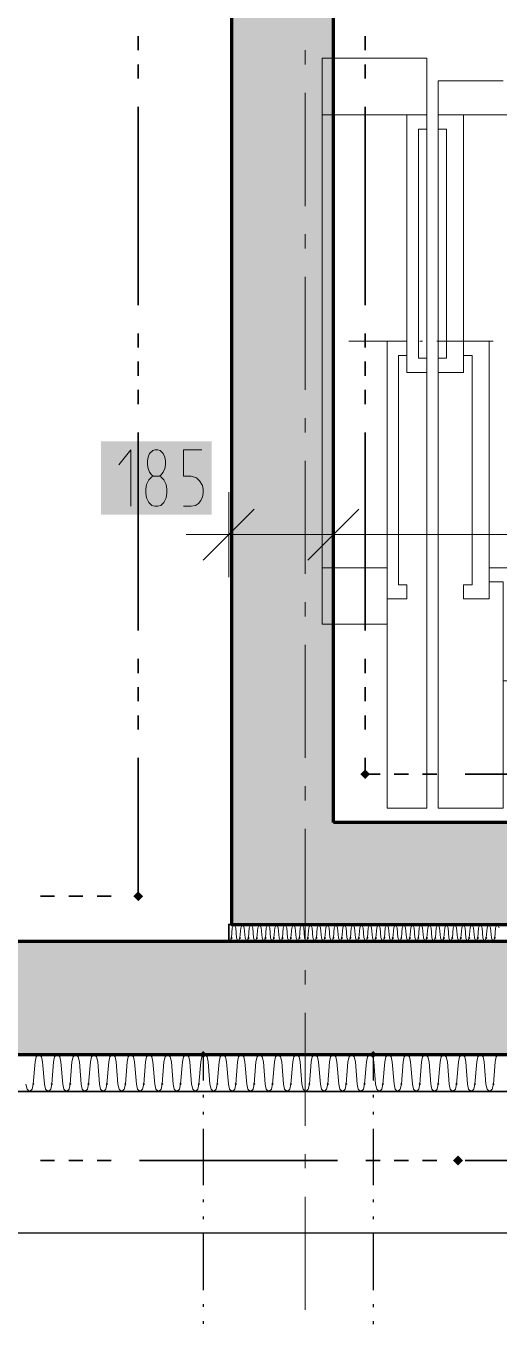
# Model space of a CAD drawing. Header units: millimetres. Extents: x 0 to 594, y 0 to 420.
# Drawn here: x 406.98 to 413.77, y 243.95 to 262.59 of the extents above; entities that cross this region are included whole.
import ezdxf

# ---------------------------------------------------------------- set-up
doc = ezdxf.new("R2010")
doc.units = ezdxf.units.MM
doc.header["$LTSCALE"] = 8
for name, color, linetype in [('PDF_Dokresleni nad rovinou rezu', 7, 'Continuous'), ('PDF_Koty delkove', 7, 'Continuous'), ('PDF_Obecne 0.25', 7, 'Continuous'), ('PDF_Osy hlavni', 7, 'Continuous'), ('PDF_Pozarni useky', 3, 'Continuous'), ('PDF_Steny obvodove nosne', 7, 'Continuous'), ('PDF_Steny sendvic', 7, 'Continuous'), ('PDF_Steny vnitrni', 7, 'Continuous'), ('PDF_Vytah', 7, 'Continuous')]:
    doc.layers.add(name, color=color, linetype=linetype)

msp = doc.modelspace()

# ---------------------------------------------------------------- hatches: boundary and pattern name
at = {"layer": 'PDF_Steny vnitrni', "true_color": 0xc0c0c0, "transparency": 33554559}
msp.add_hatch(color=9, dxfattribs=at).paths.add_polyline_path([(405.868, 247.82), (431.06, 247.82), (431.06, 249.445), (429.272, 249.445), (409.891, 249.445), (405.868, 249.445)])

# ---------------------------------------------------------------- linework, layer by layer
at = {"layer": 'PDF_Dokresleni nad rovinou rezu', "lineweight": 25}
for points in [[(409.525, 247.82), (409.525, 247.447)], [(411.963, 247.82), (411.963, 247.446)], [(409.525, 247.244), (409.525, 247.203)], [(411.963, 247.243), (411.963, 247.202)], [(409.525, 247), (409.525, 246.96)], [(411.963, 246.999), (411.963, 246.959)], [(409.525, 246.756), (409.525, 245.944)], [(411.963, 246.755), (411.963, 245.943)], [(409.525, 245.741), (409.525, 245.7)], [(411.963, 245.74), (411.963, 245.699)], [(409.525, 245.497), (409.525, 245.456)], [(411.963, 245.496), (411.963, 245.455)], [(409.525, 245.253), (409.525, 244.44)], [(411.963, 245.252), (411.963, 244.439)], [(409.525, 244.237), (409.525, 244.197)], [(411.963, 244.236), (411.963, 244.196)], [(409.525, 243.993), (409.525, 243.953)], [(411.963, 243.992), (411.963, 243.952)]]:
    msp.add_lwpolyline(points, dxfattribs=at)
at = {"layer": 'PDF_Dokresleni nad rovinou rezu', "lineweight": 25, "transparency": 33554559}
for points in [[(409.525, 247.871), (409.576, 247.82), (409.474, 247.82), (409.525, 247.769)], [(411.963, 247.871), (412.014, 247.82), (411.912, 247.82), (411.963, 247.769)]]:
    msp.add_solid(points, dxfattribs=at)
at = {"layer": 'PDF_Koty delkove', "lineweight": 18}
for points in [[(408.485, 255.691), (408.485, 256.503), (408.312, 256.287)], [(408.735, 256.233), (408.724, 256.287), (408.724, 256.342), (408.735, 256.395), (408.756, 256.45), (408.8, 256.49), (408.832, 256.503), (408.875, 256.503), (408.908, 256.49), (408.951, 256.45), (408.973, 256.395), (408.984, 256.342), (408.984, 256.287), (408.973, 256.233), (408.951, 256.179), (408.919, 256.138), (408.897, 256.125)], [(409.504, 256.503), (409.244, 256.503), (409.244, 256.125), (409.352, 256.125), (409.428, 256.097), (409.471, 256.056), (409.514, 255.989), (409.525, 255.935), (409.525, 255.881), (409.514, 255.826), (409.493, 255.773), (409.46, 255.732), (409.417, 255.704), (409.352, 255.691), (409.244, 255.691)], [(408.81, 256.125), (408.789, 256.138), (408.756, 256.179), (408.735, 256.233)], [(409.891, 254.675), (409.891, 255.284), (409.891, 255.894)], [(411.394, 254.675), (411.394, 255.284), (411.394, 255.894)], [(409.525, 254.919), (410.256, 255.65)], [(411.028, 254.919), (411.76, 255.65)], [(409.891, 255.284), (409.281, 255.284)], [(409.891, 255.284), (411.394, 255.284), (427.728, 255.284), (429.191, 255.284), (429.435, 255.284), (431.06, 255.284)]]:
    msp.add_lwpolyline(points, dxfattribs=at)
msp.add_lwpolyline([(409.005, 255.881), (409.005, 255.935), (408.994, 256.003), (408.962, 256.07), (408.919, 256.111), (408.897, 256.125), (408.81, 256.125), (408.789, 256.111), (408.745, 256.07), (408.713, 256.003), (408.701, 255.935), (408.701, 255.881), (408.713, 255.813), (408.745, 255.745), (408.789, 255.704), (408.832, 255.691), (408.875, 255.691), (408.919, 255.704), (408.962, 255.745), (408.994, 255.813)], close=True, dxfattribs=at)
at = {"layer": 'PDF_Koty delkove', "color": 7, "lineweight": 18, "true_color": 0xffffff, "transparency": 33554559}
msp.add_solid([(408.059, 255.569), (409.647, 255.569), (408.059, 256.625), (409.647, 256.625)], dxfattribs=at)
at = {"layer": 'PDF_Obecne 0.25', "lineweight": 25}
msp.add_lwpolyline([(385.633, 259.319), (385.633, 251.192), (380.189, 251.192), (385.105, 247.292, 0.414211), (387.137, 245.26), (433.742, 245.26, 0.414215), (435.773, 247.292)], format="xyb", dxfattribs=at)
at = {"layer": 'PDF_Osy hlavni', "lineweight": 18}
for points in [[(410.988, 262.236), (410.988, 262.033)], [(410.988, 261.627), (410.988, 260.001)], [(410.988, 259.595), (410.988, 259.392)], [(410.988, 258.986), (410.988, 257.36)], [(410.988, 256.954), (410.988, 256.751)], [(410.988, 256.345), (410.988, 254.719)], [(410.988, 254.313), (410.988, 254.11)], [(410.988, 253.703), (410.988, 252.078)], [(410.988, 251.672), (410.988, 251.469)], [(410.988, 251.062), (410.988, 249.437)], [(410.988, 249.031), (410.988, 248.828)], [(410.988, 248.421), (410.988, 246.796)], [(410.988, 246.39), (410.988, 246.187)], [(410.988, 245.78), (410.988, 244.155)]]:
    msp.add_lwpolyline(points, dxfattribs=at)
at = {"layer": 'PDF_Pozarni useky', "lineweight": 35}
for points in [[(408.593, 262.439), (408.593, 262.236)], [(411.85, 262.439), (411.85, 262.236)], [(408.593, 262.033), (408.593, 261.83)], [(411.85, 262.033), (411.85, 261.83)], [(408.593, 261.424), (408.593, 258.579)], [(411.85, 261.424), (411.85, 258.579)], [(408.593, 258.173), (408.593, 257.97)], [(411.85, 258.173), (411.85, 257.97)], [(408.593, 257.767), (408.593, 257.564)], [(411.85, 257.767), (411.85, 257.564)], [(408.593, 257.36), (408.593, 257.157)], [(411.85, 257.36), (411.85, 257.157)], [(408.593, 256.751), (408.593, 253.907)], [(411.85, 256.751), (411.85, 253.907)], [(408.593, 253.5), (408.593, 253.297)], [(411.85, 253.5), (411.85, 253.297)], [(408.593, 253.094), (408.593, 252.891)], [(411.85, 253.094), (411.85, 252.891)], [(408.593, 252.688), (408.593, 252.485)], [(411.85, 252.688), (411.85, 252.485)], [(408.593, 252.078), (408.593, 250.093)], [(411.85, 252.078), (411.85, 251.845)], [(411.861, 251.845), (412.064, 251.845)], [(412.267, 251.845), (412.47, 251.845)], [(412.674, 251.845), (412.877, 251.845)], [(413.283, 251.845), (416.127, 251.845)], [(407.188, 250.093), (407.391, 250.093)], [(407.595, 250.093), (407.798, 250.093)], [(408.001, 250.093), (408.204, 250.093)], [(407.188, 246.3), (407.391, 246.3)], [(407.595, 246.3), (407.798, 246.3)], [(408.001, 246.3), (408.204, 246.3)], [(408.61, 246.3), (411.455, 246.3)], [(411.861, 246.3), (412.064, 246.3)], [(412.267, 246.3), (412.47, 246.3)], [(412.674, 246.3), (412.877, 246.3)], [(413.182, 246.3), (413.182, 246.3)], [(413.283, 246.3), (416.127, 246.3)]]:
    msp.add_lwpolyline(points, dxfattribs=at)
at = {"layer": 'PDF_Pozarni useky', "lineweight": 35, "transparency": 33554559}
for points in [[(411.85, 251.916), (411.921, 251.845), (411.779, 251.845), (411.85, 251.774)], [(411.779, 251.845), (411.85, 251.916), (411.85, 251.774), (411.921, 251.845)], [(408.521, 250.093), (408.593, 250.164), (408.593, 250.022), (408.664, 250.093)], [(408.593, 250.164), (408.664, 250.093), (408.521, 250.093), (408.593, 250.022)], [(413.111, 246.3), (413.182, 246.371), (413.182, 246.229), (413.253, 246.3)], [(413.111, 246.3), (413.182, 246.371), (413.182, 246.229), (413.253, 246.3)]]:
    msp.add_solid(points, dxfattribs=at)
at = {"layer": 'PDF_Steny obvodove nosne', "lineweight": 70}
for points in [[(409.931, 264.56), (409.931, 251.152)], [(411.394, 251.152), (411.394, 264.56)], [(409.931, 251.152), (409.931, 249.689), (427.728, 249.689), (429.191, 249.689), (429.191, 253.996)], [(427.728, 253.996), (427.728, 251.152), (411.394, 251.152)]]:
    msp.add_lwpolyline(points, dxfattribs=at)
at = {"layer": 'PDF_Steny obvodove nosne', "color": 9, "lineweight": 9, "true_color": 0xc0c0c0, "transparency": 33554559}
for points in [[(409.931, 264.56), (409.931, 251.152), (411.394, 264.56), (411.394, 251.152)], [(409.931, 249.689), (427.728, 249.689), (409.931, 251.152), (427.728, 251.152)]]:
    msp.add_solid(points, dxfattribs=at)
at = {"layer": 'PDF_Steny sendvic', "lineweight": 35}
msp.add_lwpolyline([(429.272, 249.445), (429.435, 249.445), (429.435, 253.996), (429.191, 253.996), (429.191, 249.689), (427.728, 249.689), (409.931, 249.689), (409.891, 249.689), (409.891, 249.486), (409.891, 249.445)], close=True, dxfattribs=at)
msp.add_lwpolyline([(405.868, 247.292), (445.119, 247.292), (445.119, 247.82), (445.119, 252.734), (444.59, 252.734), (444.59, 249.445), (444.59, 247.82), (431.06, 247.82), (405.868, 247.82), (387.665, 247.82), (385.633, 247.82)], dxfattribs=at)
at = {"layer": 'PDF_Steny sendvic', "lineweight": 9}
for points in [[(409.943, 249.64), (409.931, 249.494)], [(409.965, 249.689), (409.943, 249.64)], [(409.943, 249.64), (409.943, 249.64)], [(409.992, 249.64), (409.97, 249.689)], [(410.004, 249.494), (409.992, 249.64)], [(410.065, 249.64), (410.053, 249.494)], [(410.087, 249.689), (410.065, 249.64)], [(410.065, 249.64), (410.065, 249.64)], [(410.114, 249.64), (410.092, 249.689)], [(410.126, 249.494), (410.114, 249.64)], [(410.187, 249.64), (410.175, 249.494)], [(410.209, 249.689), (410.187, 249.64)], [(410.187, 249.64), (410.187, 249.64)], [(410.236, 249.64), (410.214, 249.689)], [(410.236, 249.64), (410.248, 249.494), (410.273, 249.445)], [(410.309, 249.64), (410.297, 249.494)], [(410.331, 249.689), (410.309, 249.64)], [(410.309, 249.64), (410.309, 249.64)], [(410.358, 249.64), (410.336, 249.689)], [(410.37, 249.494), (410.358, 249.64)], [(410.431, 249.64), (410.419, 249.494)], [(410.453, 249.689), (410.431, 249.64)], [(410.431, 249.64), (410.431, 249.64)], [(410.48, 249.64), (410.458, 249.689)], [(410.492, 249.494), (410.48, 249.64)], [(410.553, 249.64), (410.541, 249.494)], [(410.575, 249.689), (410.553, 249.64)], [(410.553, 249.64), (410.553, 249.64)], [(410.602, 249.64), (410.58, 249.689)], [(410.602, 249.64), (410.614, 249.494), (410.638, 249.445)], [(410.675, 249.64), (410.663, 249.494)], [(410.697, 249.689), (410.675, 249.64)], [(410.675, 249.64), (410.675, 249.64)], [(410.724, 249.64), (410.702, 249.689)], [(410.736, 249.494), (410.724, 249.64)], [(410.797, 249.64), (410.785, 249.494)], [(410.819, 249.689), (410.797, 249.64)], [(410.797, 249.64), (410.797, 249.64)], [(410.846, 249.64), (410.824, 249.689)], [(410.846, 249.64), (410.858, 249.494), (410.882, 249.445)], [(410.919, 249.64), (410.906, 249.494)], [(410.94, 249.689), (410.919, 249.64)], [(410.919, 249.64), (410.919, 249.64)], [(410.968, 249.64), (410.946, 249.689)], [(410.968, 249.64), (410.98, 249.494), (411.004, 249.445), (411.028, 249.494)], [(411.04, 249.64), (411.028, 249.494)], [(411.062, 249.689), (411.04, 249.64)], [(411.04, 249.64), (411.04, 249.64)], [(411.089, 249.64), (411.067, 249.689)], [(411.101, 249.494), (411.089, 249.64)], [(411.162, 249.64), (411.15, 249.494)], [(411.184, 249.689), (411.162, 249.64)], [(411.162, 249.64), (411.162, 249.64)], [(411.211, 249.64), (411.189, 249.689)], [(411.223, 249.494), (411.211, 249.64)], [(411.284, 249.64), (411.272, 249.494)], [(411.306, 249.689), (411.284, 249.64)], [(411.284, 249.64), (411.284, 249.64)], [(411.333, 249.64), (411.311, 249.689)], [(411.345, 249.494), (411.333, 249.64)], [(411.406, 249.64), (411.394, 249.494)], [(411.428, 249.689), (411.406, 249.64)], [(411.406, 249.64), (411.406, 249.64)], [(411.455, 249.64), (411.433, 249.689)], [(411.467, 249.494), (411.455, 249.64)], [(411.528, 249.64), (411.516, 249.494)], [(411.55, 249.689), (411.528, 249.64)], [(411.528, 249.64), (411.528, 249.64)], [(411.577, 249.64), (411.555, 249.689)], [(411.589, 249.494), (411.577, 249.64)], [(411.65, 249.64), (411.638, 249.494)], [(411.672, 249.689), (411.65, 249.64)], [(411.65, 249.64), (411.65, 249.64)], [(411.699, 249.64), (411.677, 249.689)], [(411.711, 249.494), (411.699, 249.64)], [(411.772, 249.64), (411.76, 249.494)], [(411.794, 249.689), (411.772, 249.64)], [(411.772, 249.64), (411.772, 249.64)], [(411.821, 249.64), (411.799, 249.689)], [(411.833, 249.494), (411.821, 249.64)], [(411.894, 249.64), (411.882, 249.494)], [(411.916, 249.689), (411.894, 249.64)], [(411.894, 249.64), (411.894, 249.64)], [(411.943, 249.64), (411.921, 249.689)], [(411.955, 249.494), (411.943, 249.64)], [(412.016, 249.64), (412.004, 249.494)], [(412.038, 249.689), (412.016, 249.64)], [(412.016, 249.64), (412.016, 249.64)], [(412.065, 249.64), (412.043, 249.689)], [(412.077, 249.494), (412.065, 249.64)], [(412.137, 249.64), (412.125, 249.494)], [(412.159, 249.689), (412.137, 249.64)], [(412.137, 249.64), (412.137, 249.64)], [(412.186, 249.64), (412.165, 249.689)], [(412.199, 249.494), (412.186, 249.64)], [(412.259, 249.64), (412.247, 249.494)], [(412.281, 249.689), (412.259, 249.64)], [(412.259, 249.64), (412.259, 249.64)], [(412.308, 249.64), (412.286, 249.689)], [(412.32, 249.494), (412.308, 249.64)], [(412.381, 249.64), (412.369, 249.494)], [(412.403, 249.689), (412.381, 249.64)], [(412.381, 249.64), (412.381, 249.64)], [(412.43, 249.64), (412.408, 249.689)], [(412.442, 249.494), (412.43, 249.64)], [(412.503, 249.64), (412.491, 249.494)], [(412.525, 249.689), (412.503, 249.64)], [(412.503, 249.64), (412.503, 249.64)], [(412.552, 249.64), (412.53, 249.689)], [(412.564, 249.494), (412.552, 249.64)], [(412.625, 249.64), (412.613, 249.494)], [(412.647, 249.689), (412.625, 249.64)], [(412.625, 249.64), (412.625, 249.64)], [(412.674, 249.64), (412.652, 249.689)], [(412.686, 249.494), (412.674, 249.64)], [(412.747, 249.64), (412.735, 249.494)], [(412.769, 249.689), (412.747, 249.64)], [(412.747, 249.64), (412.747, 249.64)], [(412.796, 249.64), (412.774, 249.689)], [(412.808, 249.494), (412.796, 249.64)], [(412.869, 249.64), (412.857, 249.494)], [(412.891, 249.689), (412.869, 249.64)], [(412.869, 249.64), (412.869, 249.64)], [(412.918, 249.64), (412.896, 249.689)], [(412.93, 249.494), (412.918, 249.64)], [(412.991, 249.64), (412.979, 249.494)], [(413.013, 249.689), (412.991, 249.64)], [(412.991, 249.64), (412.991, 249.64)], [(413.04, 249.64), (413.018, 249.689)], [(413.052, 249.494), (413.04, 249.64)], [(413.113, 249.64), (413.101, 249.494)], [(413.135, 249.689), (413.113, 249.64)], [(413.113, 249.64), (413.113, 249.64)], [(413.162, 249.64), (413.14, 249.689)], [(413.174, 249.494), (413.162, 249.64)], [(413.235, 249.64), (413.222, 249.494)], [(413.256, 249.689), (413.235, 249.64)], [(413.235, 249.64), (413.235, 249.64)], [(413.284, 249.64), (413.262, 249.689)], [(413.296, 249.494), (413.284, 249.64)], [(413.356, 249.64), (413.344, 249.494)], [(413.378, 249.689), (413.356, 249.64)], [(413.356, 249.64), (413.356, 249.64)], [(413.405, 249.64), (413.383, 249.689)], [(413.418, 249.494), (413.405, 249.64)], [(413.478, 249.64), (413.466, 249.494)], [(413.5, 249.689), (413.478, 249.64)], [(413.478, 249.64), (413.478, 249.64)], [(413.527, 249.64), (413.505, 249.689)], [(413.539, 249.494), (413.527, 249.64)], [(413.6, 249.64), (413.588, 249.494)], [(413.622, 249.689), (413.6, 249.64)], [(413.6, 249.64), (413.6, 249.64)], [(413.649, 249.64), (413.627, 249.689)], [(413.661, 249.494), (413.649, 249.64)], [(413.722, 249.64), (413.71, 249.494)], [(413.744, 249.689), (413.722, 249.64)], [(413.722, 249.64), (413.722, 249.64)], [(413.771, 249.64), (413.749, 249.689)], [(409.891, 249.478), (409.907, 249.445)], [(409.907, 249.445), (409.931, 249.494)], [(410.004, 249.494), (410.029, 249.445)], [(410.029, 249.445), (410.053, 249.494)], [(410.126, 249.494), (410.151, 249.445), (410.175, 249.494)], [(410.273, 249.445), (410.297, 249.494)], [(410.37, 249.494), (410.394, 249.445), (410.419, 249.494)], [(410.492, 249.494), (410.516, 249.445)], [(410.516, 249.445), (410.541, 249.494)], [(410.638, 249.445), (410.663, 249.494)], [(410.736, 249.494), (410.76, 249.445), (410.785, 249.494)], [(410.882, 249.445), (410.906, 249.494)], [(411.101, 249.494), (411.126, 249.445)], [(411.126, 249.445), (411.15, 249.494)], [(411.223, 249.494), (411.248, 249.445)], [(411.248, 249.445), (411.272, 249.494)], [(411.345, 249.494), (411.37, 249.445)], [(411.37, 249.445), (411.394, 249.494)], [(411.467, 249.494), (411.492, 249.445)], [(411.492, 249.445), (411.516, 249.494)], [(411.589, 249.494), (411.613, 249.445)], [(411.613, 249.445), (411.638, 249.494)], [(411.711, 249.494), (411.735, 249.445)], [(411.735, 249.445), (411.76, 249.494)], [(411.833, 249.494), (411.857, 249.445)], [(411.857, 249.445), (411.882, 249.494)], [(411.955, 249.494), (411.979, 249.445), (412.004, 249.494)], [(412.077, 249.494), (412.101, 249.445), (412.125, 249.494)], [(412.199, 249.494), (412.223, 249.445)], [(412.223, 249.445), (412.247, 249.494)], [(412.32, 249.494), (412.345, 249.445)], [(412.345, 249.445), (412.369, 249.494)], [(412.442, 249.494), (412.467, 249.445)], [(412.467, 249.445), (412.491, 249.494)], [(412.564, 249.494), (412.589, 249.445)], [(412.589, 249.445), (412.613, 249.494)], [(412.686, 249.494), (412.711, 249.445)], [(412.711, 249.445), (412.735, 249.494)], [(412.808, 249.494), (412.832, 249.445)], [(412.832, 249.445), (412.857, 249.494)], [(412.93, 249.494), (412.954, 249.445)], [(412.954, 249.445), (412.979, 249.494)], [(413.052, 249.494), (413.076, 249.445)], [(413.076, 249.445), (413.101, 249.494)], [(413.174, 249.494), (413.198, 249.445), (413.222, 249.494)], [(413.296, 249.494), (413.32, 249.445), (413.344, 249.494)], [(413.418, 249.494), (413.442, 249.445)], [(413.442, 249.445), (413.466, 249.494)], [(413.539, 249.494), (413.564, 249.445)], [(413.564, 249.445), (413.588, 249.494)], [(413.661, 249.494), (413.686, 249.445)], [(413.686, 249.445), (413.71, 249.494)], [(407.113, 247.714), (407.087, 247.397)], [(407.161, 247.82), (407.129, 247.789), (407.113, 247.714)], [(407.113, 247.714), (407.113, 247.714)], [(407.219, 247.714), (407.204, 247.789), (407.172, 247.82)], [(407.246, 247.397), (407.219, 247.714)], [(407.377, 247.714), (407.351, 247.397)], [(407.425, 247.82), (407.393, 247.789), (407.377, 247.714)], [(407.377, 247.714), (407.377, 247.714)], [(407.483, 247.714), (407.468, 247.789), (407.436, 247.82)], [(407.51, 247.397), (407.483, 247.714)], [(407.641, 247.714), (407.615, 247.397)], [(407.689, 247.82), (407.657, 247.789), (407.641, 247.714)], [(407.641, 247.714), (407.641, 247.714)], [(407.748, 247.714), (407.732, 247.789), (407.7, 247.82)], [(407.774, 247.397), (407.748, 247.714)], [(407.906, 247.714), (407.879, 247.397)], [(407.953, 247.82), (407.921, 247.789), (407.906, 247.714)], [(407.906, 247.714), (407.906, 247.714)], [(408.012, 247.714), (407.996, 247.789), (407.964, 247.82)], [(408.038, 247.397), (408.012, 247.714)], [(408.17, 247.714), (408.143, 247.397)], [(408.217, 247.82), (408.185, 247.789), (408.17, 247.714)], [(408.17, 247.714), (408.17, 247.714)], [(408.276, 247.714), (408.26, 247.789), (408.228, 247.82)], [(408.302, 247.397), (408.276, 247.714)], [(408.434, 247.714), (408.408, 247.397)], [(408.481, 247.82), (408.449, 247.789), (408.434, 247.714)], [(408.434, 247.714), (408.434, 247.714)], [(408.54, 247.714), (408.524, 247.789), (408.492, 247.82)], [(408.566, 247.397), (408.54, 247.714)], [(408.698, 247.714), (408.672, 247.397)], [(408.745, 247.82), (408.713, 247.789), (408.698, 247.714)], [(408.698, 247.714), (408.698, 247.714)], [(408.788, 247.789), (408.756, 247.82)], [(408.804, 247.714), (408.788, 247.789)], [(408.83, 247.397), (408.804, 247.714)], [(408.962, 247.714), (408.936, 247.397)], [(409.009, 247.82), (408.977, 247.789), (408.962, 247.714)], [(408.962, 247.714), (408.962, 247.714)], [(409.068, 247.714), (409.053, 247.789), (409.021, 247.82)], [(409.094, 247.397), (409.068, 247.714)], [(409.226, 247.714), (409.2, 247.397)], [(409.274, 247.82), (409.242, 247.789), (409.226, 247.714)], [(409.226, 247.714), (409.226, 247.714)], [(409.332, 247.714), (409.317, 247.789), (409.285, 247.82)], [(409.358, 247.397), (409.332, 247.714)], [(409.49, 247.714), (409.464, 247.397)], [(409.538, 247.82), (409.506, 247.789), (409.49, 247.714)], [(409.49, 247.714), (409.49, 247.714)], [(409.596, 247.714), (409.581, 247.789), (409.549, 247.82)], [(409.622, 247.397), (409.596, 247.714)], [(409.754, 247.714), (409.728, 247.397)], [(409.802, 247.82), (409.77, 247.789), (409.754, 247.714)], [(409.754, 247.714), (409.754, 247.714)], [(409.86, 247.714), (409.845, 247.789), (409.813, 247.82)], [(409.887, 247.397), (409.86, 247.714)], [(410.018, 247.714), (409.992, 247.397)], [(410.066, 247.82), (410.034, 247.789), (410.018, 247.714)], [(410.018, 247.714), (410.018, 247.714)], [(410.125, 247.714), (410.109, 247.789), (410.077, 247.82)], [(410.151, 247.397), (410.125, 247.714)], [(410.282, 247.714), (410.256, 247.397)], [(410.33, 247.82), (410.298, 247.789), (410.282, 247.714)], [(410.282, 247.714), (410.282, 247.714)], [(410.389, 247.714), (410.373, 247.789), (410.341, 247.82)], [(410.415, 247.397), (410.389, 247.714)], [(410.547, 247.714), (410.52, 247.397)], [(410.594, 247.82), (410.562, 247.789), (410.547, 247.714)], [(410.547, 247.714), (410.547, 247.714)], [(410.653, 247.714), (410.637, 247.789), (410.605, 247.82)], [(410.679, 247.397), (410.653, 247.714)], [(410.811, 247.714), (410.785, 247.397)], [(410.858, 247.82), (410.826, 247.789), (410.811, 247.714)], [(410.811, 247.714), (410.811, 247.714)], [(410.917, 247.714), (410.901, 247.789), (410.869, 247.82)], [(410.943, 247.397), (410.917, 247.714)], [(411.075, 247.714), (411.049, 247.397)], [(411.122, 247.82), (411.09, 247.789), (411.075, 247.714)], [(411.075, 247.714), (411.075, 247.714)], [(411.181, 247.714), (411.165, 247.789), (411.133, 247.82)], [(411.207, 247.397), (411.181, 247.714)], [(411.339, 247.714), (411.313, 247.397)], [(411.386, 247.82), (411.354, 247.789), (411.339, 247.714)], [(411.339, 247.714), (411.339, 247.714)], [(411.339, 247.714), (411.339, 247.714)], [(411.445, 247.714), (411.43, 247.789), (411.398, 247.82)], [(411.471, 247.397), (411.445, 247.714)], [(411.603, 247.714), (411.577, 247.397)], [(411.651, 247.82), (411.619, 247.789), (411.603, 247.714)], [(411.603, 247.714), (411.603, 247.714)], [(411.709, 247.714), (411.694, 247.789), (411.662, 247.82)], [(411.735, 247.397), (411.709, 247.714)], [(411.867, 247.714), (411.841, 247.397)], [(411.915, 247.82), (411.883, 247.789), (411.867, 247.714)], [(411.867, 247.714), (411.867, 247.714)], [(411.973, 247.714), (411.958, 247.789), (411.926, 247.82)], [(411.999, 247.397), (411.973, 247.714)], [(412.131, 247.714), (412.105, 247.397)], [(412.179, 247.82), (412.147, 247.789), (412.131, 247.714)], [(412.131, 247.714), (412.131, 247.714)], [(412.237, 247.714), (412.222, 247.789), (412.19, 247.82)], [(412.264, 247.397), (412.237, 247.714)], [(412.395, 247.714), (412.369, 247.397)], [(412.443, 247.82), (412.411, 247.789), (412.395, 247.714)], [(412.395, 247.714), (412.395, 247.714)], [(412.502, 247.714), (412.486, 247.789), (412.454, 247.82)], [(412.528, 247.397), (412.502, 247.714)], [(412.659, 247.714), (412.633, 247.397)], [(412.707, 247.82), (412.675, 247.789), (412.659, 247.714)], [(412.659, 247.714), (412.659, 247.714)], [(412.766, 247.714), (412.75, 247.789), (412.718, 247.82)], [(412.792, 247.397), (412.766, 247.714)], [(412.924, 247.714), (412.897, 247.397)], [(412.971, 247.82), (412.939, 247.789), (412.924, 247.714)], [(412.924, 247.714), (412.924, 247.714)], [(413.03, 247.714), (413.014, 247.789), (412.982, 247.82)], [(413.056, 247.397), (413.03, 247.714)], [(413.188, 247.714), (413.162, 247.397)], [(413.235, 247.82), (413.203, 247.789), (413.188, 247.714)], [(413.188, 247.714), (413.188, 247.714)], [(413.294, 247.714), (413.278, 247.789), (413.246, 247.82)], [(413.32, 247.397), (413.294, 247.714)], [(413.452, 247.714), (413.426, 247.397)], [(413.499, 247.82), (413.467, 247.789), (413.452, 247.714)], [(413.452, 247.714), (413.452, 247.714)], [(413.558, 247.714), (413.542, 247.789), (413.51, 247.82)], [(413.584, 247.397), (413.558, 247.714)], [(413.716, 247.714), (413.69, 247.397)], [(413.763, 247.82), (413.731, 247.789), (413.716, 247.714)], [(413.716, 247.714), (413.716, 247.714)], [(406.981, 247.397), (406.997, 247.323), (407.034, 247.292)], [(407.034, 247.292), (407.072, 247.323), (407.087, 247.397)], [(407.246, 247.397), (407.261, 247.323), (407.298, 247.292)], [(407.298, 247.292), (407.336, 247.323), (407.351, 247.397)], [(407.51, 247.397), (407.525, 247.323), (407.562, 247.292)], [(407.562, 247.292), (407.6, 247.323), (407.615, 247.397)], [(407.774, 247.397), (407.789, 247.323), (407.827, 247.292)], [(407.827, 247.292), (407.864, 247.323), (407.879, 247.397)], [(408.038, 247.397), (408.053, 247.323), (408.091, 247.292)], [(408.091, 247.292), (408.128, 247.323), (408.143, 247.397)], [(408.302, 247.397), (408.317, 247.323), (408.355, 247.292)], [(408.355, 247.292), (408.392, 247.323), (408.408, 247.397)], [(408.566, 247.397), (408.582, 247.323), (408.619, 247.292)], [(408.619, 247.292), (408.656, 247.323), (408.672, 247.397)], [(408.83, 247.397), (408.846, 247.323), (408.883, 247.292)], [(408.883, 247.292), (408.92, 247.323), (408.936, 247.397)], [(409.094, 247.397), (409.11, 247.323), (409.147, 247.292)], [(409.147, 247.292), (409.184, 247.323), (409.2, 247.397)], [(409.358, 247.397), (409.374, 247.323), (409.411, 247.292)], [(409.411, 247.292), (409.449, 247.323), (409.464, 247.397)], [(409.622, 247.397), (409.638, 247.323), (409.675, 247.292)], [(409.675, 247.292), (409.713, 247.323), (409.728, 247.397)], [(409.887, 247.397), (409.902, 247.323), (409.939, 247.292), (409.977, 247.323), (409.992, 247.397)], [(410.151, 247.397), (410.166, 247.323), (410.204, 247.292), (410.241, 247.323), (410.256, 247.397)], [(410.415, 247.397), (410.43, 247.323), (410.468, 247.292), (410.505, 247.323), (410.52, 247.397)], [(410.679, 247.397), (410.694, 247.323), (410.732, 247.292)], [(410.732, 247.292), (410.769, 247.323), (410.785, 247.397)], [(410.943, 247.397), (410.959, 247.323), (410.996, 247.292), (411.033, 247.323), (411.049, 247.397)], [(411.207, 247.397), (411.223, 247.323), (411.26, 247.292), (411.297, 247.323), (411.313, 247.397)], [(411.471, 247.397), (411.487, 247.323), (411.524, 247.292), (411.561, 247.323), (411.577, 247.397)], [(411.735, 247.397), (411.751, 247.323), (411.788, 247.292), (411.826, 247.323), (411.841, 247.397)], [(411.999, 247.397), (412.015, 247.323), (412.052, 247.292)], [(412.052, 247.292), (412.09, 247.323), (412.105, 247.397)], [(412.264, 247.397), (412.279, 247.323), (412.316, 247.292)], [(412.316, 247.292), (412.354, 247.323), (412.369, 247.397)], [(412.528, 247.397), (412.543, 247.323), (412.58, 247.292)], [(412.58, 247.292), (412.618, 247.323), (412.633, 247.397)], [(412.792, 247.397), (412.807, 247.323), (412.845, 247.292), (412.882, 247.323), (412.897, 247.397)], [(413.056, 247.397), (413.071, 247.323), (413.109, 247.292), (413.146, 247.323), (413.162, 247.397)], [(413.32, 247.397), (413.335, 247.323), (413.373, 247.292)], [(413.373, 247.292), (413.41, 247.323), (413.426, 247.397)], [(413.584, 247.397), (413.6, 247.323), (413.637, 247.292)], [(413.637, 247.292), (413.674, 247.323), (413.69, 247.397)]]:
    msp.add_lwpolyline(points, dxfattribs=at)
at = {"layer": 'PDF_Steny sendvic', "lineweight": 9, "transparency": 33554559}
for points in [[(409.931, 249.512), (409.95, 249.494), (409.913, 249.494), (409.931, 249.476)], [(410.053, 249.512), (410.071, 249.494), (410.035, 249.494), (410.053, 249.476)], [(410.175, 249.512), (410.193, 249.494), (410.157, 249.494), (410.175, 249.476)], [(410.297, 249.512), (410.315, 249.494), (410.279, 249.494), (410.297, 249.476)], [(410.419, 249.512), (410.437, 249.494), (410.401, 249.494), (410.419, 249.476)], [(410.541, 249.512), (410.559, 249.494), (410.522, 249.494), (410.541, 249.476)], [(410.663, 249.512), (410.681, 249.494), (410.644, 249.494), (410.663, 249.476)], [(410.785, 249.512), (410.803, 249.494), (410.766, 249.494), (410.785, 249.476)], [(410.906, 249.512), (410.925, 249.494), (410.888, 249.494), (410.906, 249.476)], [(411.028, 249.512), (411.047, 249.494), (411.01, 249.494), (411.028, 249.476)], [(411.15, 249.512), (411.169, 249.494), (411.132, 249.494), (411.15, 249.476)], [(411.272, 249.512), (411.29, 249.494), (411.254, 249.494), (411.272, 249.476)], [(411.394, 249.512), (411.412, 249.494), (411.376, 249.494), (411.394, 249.476)], [(411.516, 249.512), (411.534, 249.494), (411.498, 249.494), (411.516, 249.476)], [(411.638, 249.512), (411.656, 249.494), (411.62, 249.494), (411.638, 249.476)], [(411.76, 249.512), (411.778, 249.494), (411.741, 249.494), (411.76, 249.476)], [(411.882, 249.512), (411.9, 249.494), (411.863, 249.494), (411.882, 249.476)], [(412.004, 249.512), (412.022, 249.494), (411.985, 249.494), (412.004, 249.476)], [(412.125, 249.512), (412.144, 249.494), (412.107, 249.494), (412.125, 249.476)], [(412.247, 249.512), (412.266, 249.494), (412.229, 249.494), (412.247, 249.476)], [(412.369, 249.512), (412.387, 249.494), (412.351, 249.494), (412.369, 249.476)], [(412.491, 249.512), (412.509, 249.494), (412.473, 249.494), (412.491, 249.476)], [(412.613, 249.512), (412.631, 249.494), (412.595, 249.494), (412.613, 249.476)], [(412.735, 249.512), (412.753, 249.494), (412.717, 249.494), (412.735, 249.476)], [(412.857, 249.512), (412.875, 249.494), (412.839, 249.494), (412.857, 249.476)], [(412.979, 249.512), (412.997, 249.494), (412.96, 249.494), (412.979, 249.476)], [(413.101, 249.512), (413.119, 249.494), (413.082, 249.494), (413.101, 249.476)], [(413.222, 249.512), (413.241, 249.494), (413.204, 249.494), (413.222, 249.476)], [(413.344, 249.512), (413.363, 249.494), (413.326, 249.494), (413.344, 249.476)], [(413.466, 249.512), (413.485, 249.494), (413.448, 249.494), (413.466, 249.476)], [(413.588, 249.512), (413.606, 249.494), (413.57, 249.494), (413.588, 249.476)], [(413.71, 249.512), (413.728, 249.494), (413.692, 249.494), (413.71, 249.476)], [(407.087, 247.416), (407.105, 247.397), (407.069, 247.397), (407.087, 247.379)], [(407.351, 247.416), (407.369, 247.397), (407.333, 247.397), (407.351, 247.379)], [(407.615, 247.416), (407.634, 247.397), (407.597, 247.397), (407.615, 247.379)], [(407.879, 247.416), (407.898, 247.397), (407.861, 247.397), (407.879, 247.379)], [(408.143, 247.416), (408.162, 247.397), (408.125, 247.397), (408.143, 247.379)], [(408.408, 247.416), (408.426, 247.397), (408.389, 247.397), (408.408, 247.379)], [(408.672, 247.416), (408.69, 247.397), (408.653, 247.397), (408.672, 247.379)], [(408.936, 247.416), (408.954, 247.397), (408.918, 247.397), (408.936, 247.379)], [(409.2, 247.416), (409.218, 247.397), (409.182, 247.397), (409.2, 247.379)], [(409.464, 247.416), (409.482, 247.397), (409.446, 247.397), (409.464, 247.379)], [(409.728, 247.416), (409.746, 247.397), (409.71, 247.397), (409.728, 247.379)], [(409.992, 247.416), (410.011, 247.397), (409.974, 247.397), (409.992, 247.379)], [(410.256, 247.416), (410.275, 247.397), (410.238, 247.397), (410.256, 247.379)], [(410.52, 247.416), (410.539, 247.397), (410.502, 247.397), (410.52, 247.379)], [(410.785, 247.416), (410.803, 247.397), (410.766, 247.397), (410.785, 247.379)], [(411.049, 247.416), (411.067, 247.397), (411.03, 247.397), (411.049, 247.379)], [(411.313, 247.416), (411.331, 247.397), (411.294, 247.397), (411.313, 247.379)], [(411.577, 247.416), (411.595, 247.397), (411.559, 247.397), (411.577, 247.379)], [(411.841, 247.416), (411.859, 247.397), (411.823, 247.397), (411.841, 247.379)], [(412.105, 247.416), (412.123, 247.397), (412.087, 247.397), (412.105, 247.379)], [(412.369, 247.416), (412.387, 247.397), (412.351, 247.397), (412.369, 247.379)], [(412.633, 247.416), (412.652, 247.397), (412.615, 247.397), (412.633, 247.379)], [(412.897, 247.416), (412.916, 247.397), (412.879, 247.397), (412.897, 247.379)], [(413.162, 247.416), (413.18, 247.397), (413.143, 247.397), (413.162, 247.379)], [(413.426, 247.416), (413.444, 247.397), (413.407, 247.397), (413.426, 247.379)], [(413.69, 247.416), (413.708, 247.397), (413.671, 247.397), (413.69, 247.379)]]:
    msp.add_solid(points, dxfattribs=at)
at = {"layer": 'PDF_Steny vnitrni', "lineweight": 70}
msp.add_lwpolyline([(429.435, 249.445), (429.272, 249.445), (409.891, 249.445), (405.868, 249.445), (405.868, 249.079), (405.868, 247.82), (431.06, 247.82), (444.59, 247.82), (444.59, 249.445), (443.331, 249.445), (431.101, 249.445), (431.06, 249.445)], dxfattribs=at)
at = {"layer": 'PDF_Vytah', "lineweight": 9}
for points in [[(412.897, 261.31), (413.832, 261.31), (414.238, 261.31), (414.238, 262.529), (425.615, 262.529)], [(411.231, 262.122), (412.735, 262.122)], [(412.45, 261.31), (411.231, 261.31), (411.231, 262.122)], [(412.166, 254.362), (412.166, 251.355), (412.735, 251.355), (412.735, 262.122)], [(413.832, 261.797), (412.897, 261.797), (412.897, 261.31), (412.897, 251.355), (413.832, 251.355), (413.832, 253.183)], [(411.231, 254.809), (411.231, 261.31)], [(411.231, 258.059), (411.231, 258.059)], [(411.373, 258.059), (411.414, 258.059)], [(411.617, 258.059), (412.43, 258.059)], [(412.633, 258.059), (412.674, 258.059)], [(412.877, 258.059), (413.689, 258.059)], [(411.231, 254.809), (411.231, 253.996), (412.166, 253.996)], [(412.166, 254.809), (411.231, 254.809)], [(412.166, 254.809), (412.166, 254.605)], [(425.615, 253.59), (414.238, 253.59), (414.238, 254.809), (413.629, 254.809), (413.629, 254.605), (413.832, 254.605), (413.832, 253.183), (426.022, 253.183)], [(411.394, 251.558), (411.394, 251.152), (411.8, 251.152)]]:
    msp.add_lwpolyline(points, dxfattribs=at)
for points in [[(412.45, 257.612), (412.45, 261.31), (412.735, 261.31), (412.735, 261.106), (412.613, 261.106), (412.613, 257.815), (412.735, 257.815), (412.735, 257.612)], [(413.263, 257.612), (413.263, 261.31), (412.897, 261.31), (412.897, 261.106), (413.019, 261.106), (413.019, 257.815), (412.897, 257.815), (412.897, 257.612)], [(412.166, 254.362), (412.166, 258.059), (412.45, 258.059), (412.45, 257.856), (412.329, 257.856), (412.329, 254.565), (412.45, 254.565), (412.45, 254.362)], [(413.629, 254.362), (413.629, 258.059), (413.263, 258.059), (413.263, 257.856), (413.385, 257.856), (413.385, 254.565), (413.263, 254.565), (413.263, 254.362)]]:
    msp.add_lwpolyline(points, close=True, dxfattribs=at)

doc.saveas('drawing.dxf')
